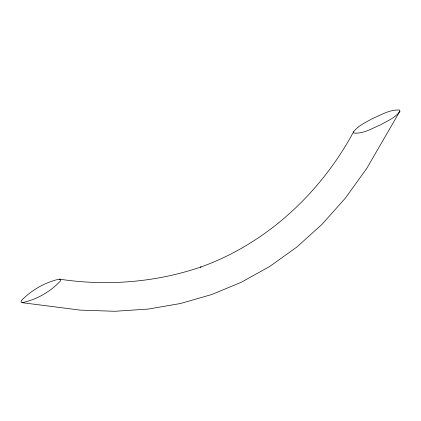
<?xml version="1.0" encoding="UTF-8"?>
<svg xmlns="http://www.w3.org/2000/svg" width="421" height="421" viewBox="0 0 421 421"><rect width="100%" height="100%" fill="white"/><g stroke="black" fill="none" stroke-linecap="round" stroke-linejoin="round"><path stroke-width="0.63" d="M353.598 131.815C320.597 192.992 266.461 243.633 200.512 267.14L201.059 266.961C155.696 282.433 106.65 286.359 59.319 279.118C45.121 282.254 31.38 290.137 21.345 300.641L21.05 302.036L22.113 302.673L80.227 310.124L114.854 311.282L148.355 309.061L180.662 303.478L211.716 294.526L241.444 282.191L269.756 266.451L296.568 247.253L321.939 224.393L345.325 198.175L366.828 168.305L399.95 111.133L399.461 110.023C389.82 109.428 380.9 115.028 372.269 118.669C365.749 122.443 358.145 125.553 353.598 131.815L353.814 133.036C363.37 134.104 372.38 128.121 380.979 124.642C387.573 120.748 395.572 117.717 399.95 111.133M22.113 302.673C36.49 299.736 50.573 291.658 60.524 280.891L60.592 279.618L59.319 279.118"/></g></svg>
